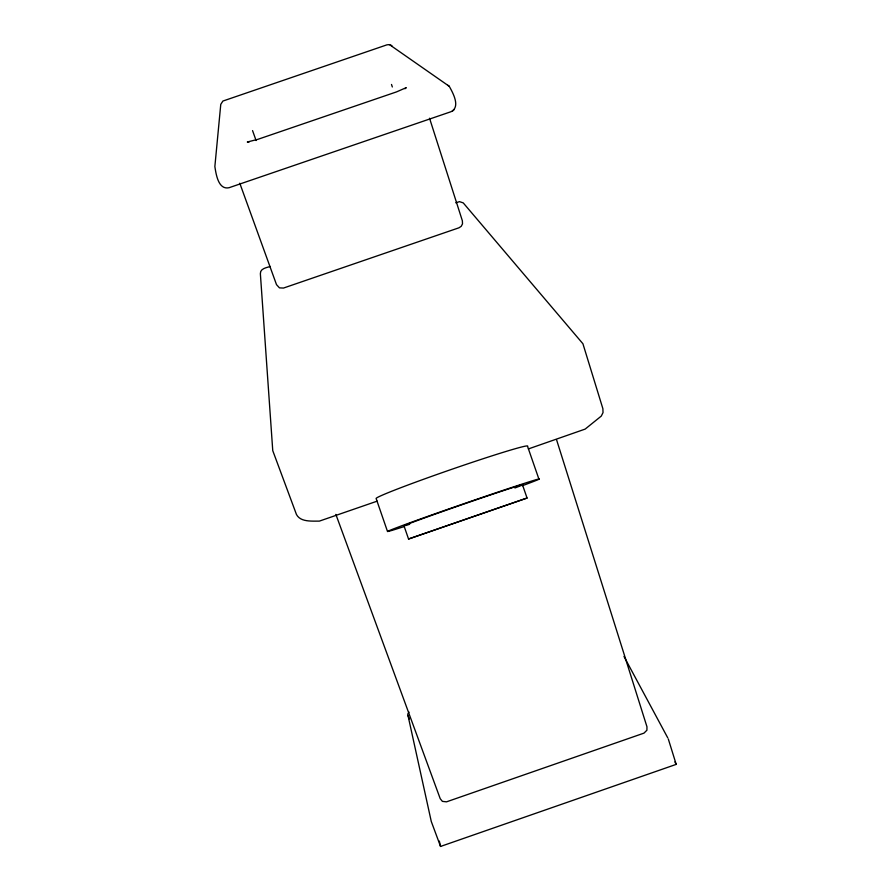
<?xml version="1.0" encoding="UTF-8"?>
<svg xmlns="http://www.w3.org/2000/svg" width="891" height="891" viewBox="0 0 891 891"><rect width="100%" height="100%" fill="white"/><g stroke="black" fill="none" stroke-linecap="round" stroke-linejoin="round"><path stroke-width="1.34" d="M407.71 714.192L409.014 712.098M389.645 44.661L387.039 44.806L222.895 101.051L220.768 104.381L214.865 166.517C216.001 173.923 218.25 190.039 228.998 187.734L450.98 111.72C460.825 106.965 452.873 92.82 449.253 86.304L389.512 44.65M404.982 88.744L406.274 87.63L396.562 91.884L257.911 139.319L247.308 142.014L249.001 142.103M452.472 111.074L453.953 109.827M403.991 525.835L408.546 539.01L527.06 498.036L522.505 484.871M527.06 498.036L408.546 539.01M409.292 718.914L407.911 715.161L431.277 821.48L440.544 846.45L676.202 764.378L668.306 738.984M377.194 501.143L319.346 521.124C311.85 521.012 300.545 522.249 296.458 514.486L272.757 450.657L260.372 273.76C259.994 268.492 266.71 267.634 270.229 266.476M528.385 448.93L585.153 429.094L601.28 416.086L603.029 412.589L602.884 408.691L582.926 343.759L463.242 202.892L459.5 201.644L455.758 202.814M390.893 45.107L391.984 45.875M447.772 85.269L449.253 86.304M623.978 656.433L667.76 737.859M674.91 761.928L676.202 764.378M335.862 514.397L440.221 798.692L442.404 801.377L446.525 801.833L643.97 733.137L646.922 730.219L646.955 726.766L556.641 439.998M239.779 183.212L276.5 284.63L279.462 287.871L283.483 288.06L458.988 227.795L461.226 226.314L462.507 223.875L462.373 220.812L429.54 118.236M252.554 130.598L256.096 140.544M538.944 479.191L527.539 446.313A80.179 2.873 -19.1 0 0 452.149 469.167A80.179 2.873 -19.1 0 0 376.158 498.592L387.518 531.526M391.505 84.456L392.33 86.973M439.341 841.082L440.544 846.45M404.336 526.503A80.201 1.27 -19.1 0 1 411.497 522.204A80.201 1.27 -19.1 0 1 514.775 486.486A80.201 1.27 -19.1 0 1 522.427 485.673M409.648 524.298A62.738 0.991 -19.1 0 1 459.299 505.631A62.738 0.991 -19.1 0 1 519.787 486.085M518.796 486.475A62.738 0.991 -19.1 0 1 514.909 487.967"/></g></svg>
